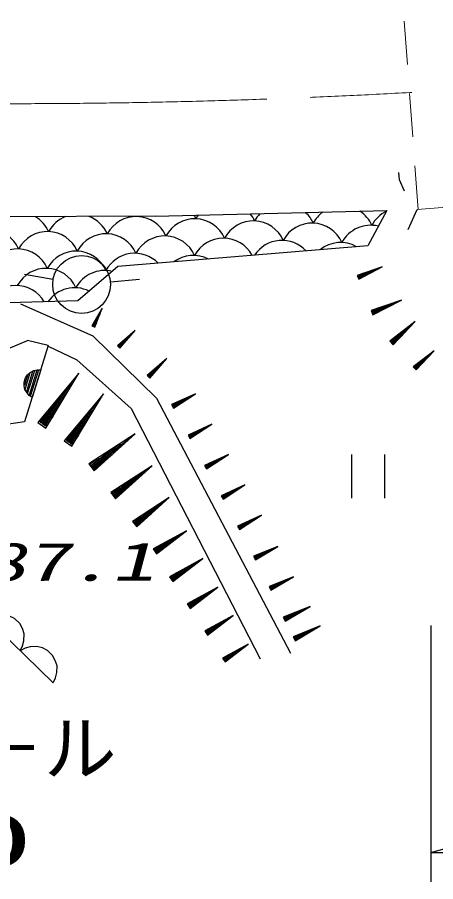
# Model space of a CAD drawing. Units: millimetres, scale not verified. Extents: x 40000 to 680000, y 20000 to 380000.
# Drawn here: x 269720 to 284139, y 246140 to 275889 of the extents above; entities that cross this region are included whole.
import ezdxf
from ezdxf.enums import TextEntityAlignment as Align

# ---------------------------------------------------------------- set-up
doc = ezdxf.new("R2010")
doc.units = ezdxf.units.MM
doc.header["$LTSCALE"] = 1000
doc.linetypes.add('CHAIN', pattern=[18.5, 12, -1.5, 3.5, -1.5])
doc.linetypes.add('USER1', pattern=[2.5, 1.5, -1])
for name, color, linetype, lineweight in [('M-BGD', 7, 'Continuous', 25), ('M-BMK', 2, 'CHAIN', 13), ('M-STR', 1, 'Continuous', 13)]:
    doc.layers.add(name, color=color, linetype=linetype, lineweight=lineweight)
doc.styles.add('ＭＳ ゴシック', font='')
doc.styles.get('ＭＳ ゴシック').set_extended_font_data('MS Gothic')

# ---------------------------------------------------------------- blocks, each defined once
blk = doc.blocks.new('BUHIN18')
at = {"color": 7, "linetype": 'Continuous', "lineweight": 25}
for p, q in [((177, 146), (-540, -320)), ((-526, -341), (439, 285)), ((205, 102), (-512, -363)), ((-354, -141), (-567, -279)), ((-551, -303), (-90, -4)), ((-498, -385), (-37, -86)), ((-271, -269), (-484, -407))]:
    blk.add_line(p, q, dxfattribs=at)
blk.add_lwpolyline([(-490, -438), (545, 354), (-600, -269)], close=True, dxfattribs=at)
blk = doc.blocks.new('BUHIN26')
at = {"color": 7, "linetype": 'Continuous', "lineweight": 25}
for p, q in [((-404, -163), (-62, 5)), ((134, 85), (-398, -175)), ((-390, -191), (325, 159)), ((149, 53), (-382, -207)), ((-255, -67), (-413, -144)), ((-374, -223), (-33, -56)), ((-209, -162), (-366, -239))]:
    blk.add_line(p, q, dxfattribs=at)
blk.add_lwpolyline([(-374, -260), (404, 198), (-435, -135)], close=True, dxfattribs=at)
blk = doc.blocks.new('BUHIN27')
at = {"color": 7, "linetype": 'Continuous', "lineweight": 25}
for p, q in [((-395, -183), (-63, 1)), ((129, 92), (-389, -195)), ((-380, -210), (317, 175)), ((147, 61), (-371, -226)), ((-251, -80), (-405, -165)), ((-362, -242), (-30, -58)), ((-200, -173), (-354, -258))]:
    blk.add_line(p, q, dxfattribs=at)
blk.add_lwpolyline([(-360, -279), (394, 218), (-427, -157)], close=True, dxfattribs=at)
blk = doc.blocks.new('BUHIN314')
at = {"color": 7, "linetype": 'Continuous', "lineweight": 25}
blk.add_lwpolyline([(567, -549), (650, -377), (689, -201), (700, 31), (641, 220), (549, 391), (373, 561), (199, 648), (8, 700), (-223, 682), (-395, 635), (-567, 549)], dxfattribs=at)
blk = doc.blocks.new('BUHIN346')
at = {"color": 7, "linetype": 'Continuous', "lineweight": 25}
for p, q in [((-578, 750), (-578, -750)), ((574, -750), (574, 750))]:
    blk.add_line(p, q, dxfattribs=at)
blk = doc.blocks.new('BUHIN352')
at = {"color": 7, "linetype": 'Continuous', "lineweight": 25}
blk.add_circle((0, 0), 995, dxfattribs=at)
blk = doc.blocks.new('BUHIN373')
at = {"color": 7, "linetype": 'Continuous', "lineweight": 25}
blk.add_line((0, 0), (1000, 288), dxfattribs=at)

msp = doc.modelspace()

# ---------------------------------------------------------------- linework, layer by layer
at = {"layer": 'M-BGD'}
for p, q in [((282885, 270298), (282866, 270547)), ((283061, 269910), (282885, 270298)), ((274467, 269042), (282452, 269238)), ((282452, 269238), (281798, 268027)), ((283191, 268584), (283496, 269275)), ((274467, 269042), (262617, 268995)), ((281798, 268027), (273183, 267307)), ((273183, 267307), (271809, 266129)), ((282015, 267199), (281471, 266967)), ((281478, 266950), (282211, 267262)), ((282029, 267166), (281485, 266934)), ((270951, 266865), (269965, 267036)), ((272932, 266784), (273928, 266875)), ((281619, 267067), (281457, 266998)), ((281465, 266979), (281815, 267128)), ((281492, 266917), (281842, 267066)), ((281660, 266969), (281499, 266901)), ((271809, 266129), (259569, 265769)), ((269826, 266023), (272328, 264928)), ((282618, 266035), (281952, 265751)), ((281961, 265731), (282857, 266113)), ((282635, 265994), (281970, 265711)), ((272535, 265679), (272335, 265265)), ((272347, 265259), (272618, 265816)), ((272561, 265667), (272360, 265252)), ((282134, 265873), (281936, 265789)), ((281946, 265767), (282374, 265949)), ((281978, 265691), (282406, 265873)), ((282184, 265754), (281987, 265670)), ((272371, 265399), (272311, 265276)), ((272325, 265269), (272454, 265535)), ((272372, 265246), (272501, 265512)), ((272445, 265363), (272385, 265240)), ((283148, 265195), (282610, 264711)), ((282625, 264695), (283349, 265346)), ((283178, 265162), (282640, 264679)), ((272328, 264928), (274517, 262784)), ((273203, 264570), (273442, 264809)), ((273584, 264934), (273212, 264562)), ((273223, 264550), (273724, 265051)), ((273606, 264911), (273234, 264539)), ((273246, 264528), (273485, 264767)), ((282742, 264885), (282583, 264742)), ((282599, 264724), (282945, 265034)), ((282654, 264662), (283000, 264973)), ((282829, 264789), (282669, 264646)), ((264435, 262448), (270078, 264764)), ((270786, 264593), (269971, 261969)), ((270786, 264593), (270078, 264764)), ((270780, 264573), (271769, 264102)), ((273301, 264693), (273190, 264583)), ((273367, 264627), (273257, 264517)), ((283853, 264228), (283413, 263832)), ((283425, 263819), (284017, 264351)), ((283877, 264201), (283437, 263805)), ((271769, 264102), (273645, 262427)), ((274660, 263958), (274241, 263539)), ((274254, 263527), (274817, 264090)), ((274685, 263932), (274267, 263514)), ((283521, 263975), (283390, 263857)), ((283404, 263842), (283686, 264096)), ((283449, 263792), (283732, 264046)), ((283591, 263896), (283461, 263779)), ((269991, 263085), (270170, 263663)), ((270248, 263704), (270033, 263009)), ((270077, 262943), (270321, 263728)), ((270393, 263748), (270126, 262888)), ((270178, 262846), (270460, 263753)), ((274342, 263687), (274217, 263563)), ((274232, 263549), (274501, 263818)), ((274279, 263501), (274548, 263770)), ((274416, 263613), (274292, 263488)), ((270076, 263569), (269965, 263213)), ((270590, 261879), (271720, 263464)), ((271394, 263082), (270555, 261904)), ((271466, 263031), (270626, 261853)), ((271490, 261251), (272569, 262765)), ((274517, 262784), (279140, 254006)), ((270528, 261923), (271067, 262680)), ((270662, 261828), (271201, 262585)), ((272257, 262400), (271456, 261276)), ((273645, 262427), (278090, 253805)), ((270736, 262302), (270487, 261952)), ((270947, 262152), (270698, 261802)), ((272326, 262351), (271525, 261227)), ((269971, 261969), (264142, 261090)), ((271430, 261294), (271945, 262017)), ((271559, 261203), (272074, 261925)), ((271630, 261655), (271392, 261321)), ((271831, 261512), (271593, 261178)), ((273274, 261208), (272281, 260450)), ((272304, 260419), (273640, 261440)), ((272263, 260472), (272901, 260959)), ((273320, 261147), (272327, 260389)), ((272532, 260731), (272237, 260506)), ((272350, 260359), (272988, 260846)), ((272667, 260554), (272373, 260329)), ((273046, 259442), (274242, 260355)), ((273914, 260147), (273025, 259469)), ((273955, 260093), (273066, 259415)), ((273250, 259721), (272986, 259520)), ((273010, 259489), (273581, 259925)), ((273087, 259388), (273658, 259824)), ((273371, 259562), (273108, 259361)), ((273788, 258465), (274843, 259270)), ((273756, 258507), (274260, 258891)), ((274554, 259087), (273770, 258489)), ((274590, 259039), (273806, 258441)), ((273968, 258711), (273735, 258533)), ((273824, 258417), (274328, 258802)), ((274075, 258571), (273842, 258393)), ((270956, 252989), (267555, 256281)), ((275645, 255637), (276535, 256215)), ((275622, 255672), (276047, 255948)), ((276293, 256086), (275632, 255657)), ((276320, 256046), (275658, 255616)), ((275671, 255596), (276096, 255872)), ((275803, 255822), (275607, 255694)), ((275880, 255704), (275684, 255576)), ((278931, 255180), (279726, 255569)), ((279081, 255318), (278906, 255232)), ((278916, 255212), (279295, 255397)), ((279513, 255487), (278923, 255198)), ((279531, 255451), (278940, 255162)), ((278949, 255144), (279328, 255330)), ((276228, 254740), (276618, 254993)), ((276843, 255120), (276237, 254727)), ((276249, 254708), (277065, 255238)), ((276867, 255083), (276261, 254690)), ((279133, 255212), (278958, 255126)), ((283972, 254960), (283972, 246140)), ((276394, 254878), (276214, 254761)), ((276273, 254671), (276662, 254924)), ((276465, 254769), (276285, 254653)), ((279262, 254536), (279640, 254725)), ((279857, 254817), (279269, 254523)), ((279278, 254505), (280069, 254901)), ((279875, 254781), (279287, 254487)), ((279296, 254469), (279674, 254658)), ((279427, 254643), (279252, 254556)), ((279479, 254538), (279305, 254451)), ((277393, 254154), (276842, 253796)), ((276853, 253780), (277595, 254261)), ((277415, 254121), (276864, 253763)), ((276985, 253934), (276821, 253828)), ((276834, 253809), (277188, 254039)), ((276875, 253746), (277229, 253976)), ((277049, 253835), (276885, 253729)), ((283972, 247140), (289433, 247140))]:
    msp.add_line(p, q, dxfattribs=at)
for points in [[(281491, 266880), (282291, 267297), (281436, 267008)], [(281977, 265645), (282955, 266155), (281910, 265802)], [(272391, 265224), (272647, 265877), (272293, 265271)], [(282668, 264619), (283429, 265417), (282554, 264746)], [(273257, 264497), (273779, 265106), (273169, 264584)], [(283460, 263756), (284082, 264410), (283366, 263860)], [(274292, 263466), (274879, 264152), (274194, 263565)], [(270231, 262803), (270133, 262876), (270057, 262960), (269980, 263085), (269956, 263208), (269955, 263332), (270001, 263480), (270071, 263581), (270161, 263668), (270295, 263728), (270406, 263757), (270527, 263758)], [(270707, 261748), (271845, 263639), (270429, 261946)], [(271602, 261127), (272688, 262932), (271336, 261316)], [(272367, 260282), (273788, 261552), (272188, 260516)], [(273102, 259319), (274373, 260456), (272942, 259529)], [(273837, 258357), (274959, 259359), (273696, 258541)], [(275678, 255547), (276634, 256278), (275576, 255703)], [(278950, 255103), (279814, 255612), (278882, 255242)], [(276279, 254626), (277155, 255296), (276186, 254769)], [(279297, 254428), (280157, 254944), (279228, 254566)], [(276880, 253705), (277677, 254315), (276796, 253835)]]:
    msp.add_lwpolyline(points, close=True, dxfattribs=at)
for centre, start, end in [((269772, 268057), 23.8574, 59.3666), ((271793, 267982), 111.4104, 151.8762), ((271793, 267982), 23.8574, 69.0406), ((273814, 267907), 23.8574, 151.8762), ((275835, 267832), 23.8574, 151.8762), ((274848, 268501), 23.8574, 30.6794), ((276869, 268425), 144.5389, 151.8762), ((276869, 268425), 23.8574, 38.2782), ((278889, 268350), 136.088, 151.8762), ((278889, 268350), 23.8574, 46.7293), ((280910, 268275), 126.1121, 151.8762), ((280910, 268275), 23.8574, 56.7051), ((282931, 268200), 116.0118, 151.8762), ((277855, 267756), 23.8574, 151.8762), ((279876, 267681), 23.8574, 151.8762), ((281897, 267606), 76.4164, 151.8762), ((268738, 267464), 23.8574, 151.8762), ((270759, 267388), 23.8574, 151.8762), ((272780, 267313), 23.8574, 151.8762), ((274801, 267238), 23.8574, 151.8762), ((276822, 267162), 28.197, 151.8762), ((278842, 267087), 42.6392, 146.9152), ((280863, 267012), 60.8817, 128.6726), ((269725, 266795), 23.8574, 151.8762), ((271746, 266719), 23.8574, 151.8762), ((273767, 266644), 43.8802, 151.8762), ((275788, 266569), 62.6654, 126.8889), ((270712, 266125), 23.8574, 151.8762), ((272733, 266050), 76.6216, 151.8762), ((269678, 265532), 30.0585, 151.8762), ((271699, 265456), 63.6012, 145.1775)]:
    msp.add_arc(centre, 1125, start, end, dxfattribs=at)
at = {"layer": 'M-BMK'}
msp.add_arc((269427, 520563), 247648, 269.2811, 276.93602, dxfattribs=at)
at = {"layer": 'M-STR', "linetype": 'USER1'}
msp.add_line((283528, 269278), (282962, 276976), dxfattribs=at)
at = {"layer": 'M-STR'}
msp.add_line((283496, 269275), (287356, 269581), dxfattribs=at)

# ---------------------------------------------------------------- block references
at = {"layer": 'M-BGD', "rotation": 359.99994}
for name, p in [('BUHIN352', (271936, 266694)), ('BUHIN27', (275463, 262715)), ('BUHIN27', (276031, 261670)), ('BUHIN27', (276600, 260625)), ('BUHIN346', (281811, 260090)), ('BUHIN27', (277169, 259580)), ('BUHIN27', (277738, 258535)), ('BUHIN18', (275003, 257861)), ('BUHIN26', (278299, 257473)), ('BUHIN18', (275567, 256907)), ('BUHIN26', (278832, 256433)), ('BUHIN314', (269255, 254635)), ('BUHIN314', (270389, 253538)), ('BUHIN373', (283972, 247140))]:
    msp.add_blockref(name, p, dxfattribs=at)

# ---------------------------------------------------------------- texts
at = {"layer": 'M-BGD', "style": 'ＭＳ ゴシック', "oblique": 15, "width": 1.65}
msp.add_text('87.1', height=1320, rotation=0.1, dxfattribs=at).set_placement((268524, 256095), align=Align.BOTTOM_LEFT)
at = {"layer": 'M-BGD', "style": 'ＭＳ ゴシック'}
msp.add_text('ガ－ドレ－ル', height=1833, dxfattribs=at).set_placement((258137, 249270), align=Align.BOTTOM_LEFT)
at = {"layer": 'M-BGD', "style": 'ＭＳ ゴシック', "width": 2}
msp.add_text('L=5.0', height=1833, dxfattribs=at).set_placement((257786, 246110), align=Align.BOTTOM_LEFT)

doc.saveas('drawing.dxf')
